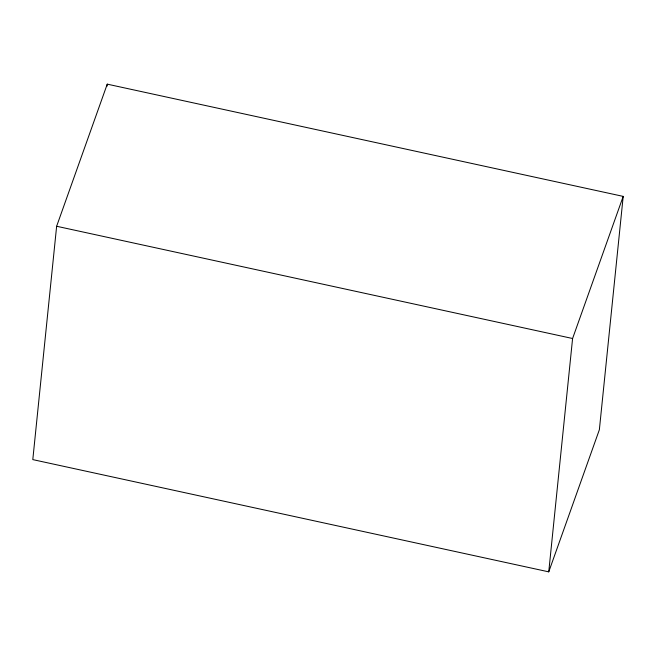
<?xml version="1.0" encoding="UTF-8"?>
<svg xmlns="http://www.w3.org/2000/svg" width="656" height="656" viewBox="0 0 656 656"><rect width="100%" height="100%" fill="white"/><g stroke="black" fill="none" stroke-linecap="round" stroke-linejoin="round"><path stroke-width="0.98" d="M56.637 226.263L32.8 459.61L548.752 571.852L599.363 429.737L623.2 196.39L107.248 84.148L56.637 226.263L572.59 338.504L623.2 196.39M107.043 86.182L107.248 84.148M548.752 571.852L572.59 338.504"/></g></svg>
